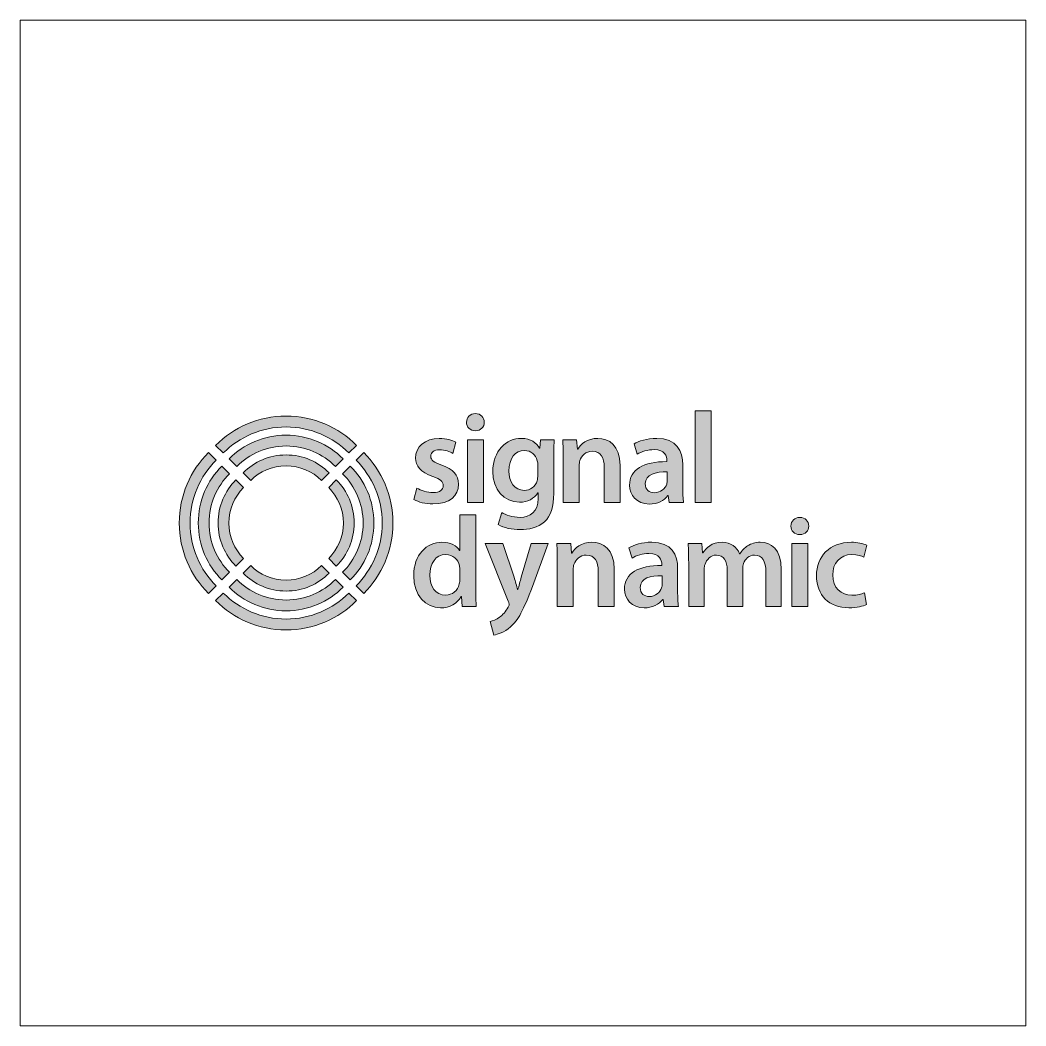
# Model space of a CAD drawing. Header units: inches. Extents: x 0 to 640, y 0 to 640.
import ezdxf

# ---------------------------------------------------------------- set-up
doc = ezdxf.new("R2010")
doc.units = ezdxf.units.IN
doc.header["$MEASUREMENT"] = 0
doc.layers.add('Layer 1', color=7, linetype='Continuous')

# ---------------------------------------------------------------- blocks, each defined once
blk = doc.blocks.new('block 2')
at = {"layer": 'Layer 1', "true_color": 0x15113f}
h = blk.add_hatch(color=188, dxfattribs=at)
h.dxf.hatch_style = 2
h.paths.add_polyline_path([(429.47, 391.27), (439.65, 391.27), (439.65, 332.96), (429.47, 332.96)])
at = {"layer": 'Layer 1', "true_color": 0xf7931d}
h = blk.add_hatch(color=30, dxfattribs=at)
h.dxf.hatch_style = 2
edge = h.paths.add_edge_path()
edge.add_spline(control_points=[(169.25, 381.13), (184.84, 381.13), (198.97, 374.79), (209.21, 364.55), (209.21, 364.55), (214.08, 369.41), (214.08, 369.41), (202.59, 380.9), (186.74, 388.01), (169.25, 388.01), (151.77, 388.01), (135.91, 380.9), (124.43, 369.41), (124.43, 369.41), (129.29, 364.55), (129.29, 364.55), (139.53, 374.79), (153.66, 381.13), (169.25, 381.13)], knot_values=[0, 0, 0, 0, 1, 1, 1, 2, 2, 2, 3, 3, 3, 4, 4, 4, 5, 5, 5, 6, 6, 6, 6], degree=3, periodic=0)
edge.add_line((169.25, 381.13), (169.25, 381.13))
at = {"layer": 'Layer 1', "true_color": 0x15113f}
h = blk.add_hatch(color=188, dxfattribs=at)
h.dxf.hatch_style = 2
h.paths.add_polyline_path([(284.62, 372.96), (294.81, 372.96), (294.81, 332.96), (284.62, 332.96)])
edge = h.paths.add_edge_path()
edge.add_spline(control_points=[(295.38, 384.12), (295.38, 381.08), (293.16, 378.7), (289.63, 378.7), (286.27, 378.7), (284.05, 381.08), (284.05, 384.12), (284.05, 387.24), (286.35, 389.62), (289.71, 389.62), (293.16, 389.62), (295.3, 387.24), (295.38, 384.12)], knot_values=[0, 0, 0, 0, 1, 1, 1, 2, 2, 2, 3, 3, 3, 4, 4, 4, 4], degree=3, periodic=0)
edge.add_line((295.38, 384.12), (295.38, 384.12))
at = {"layer": 'Layer 1', "true_color": 0xf7931d}
h = blk.add_hatch(color=30, dxfattribs=at)
h.dxf.hatch_style = 2
edge = h.paths.add_edge_path()
edge.add_spline(control_points=[(133, 360.84), (133, 360.84), (137.86, 355.98), (137.86, 355.98), (145.91, 364.02), (157.01, 369), (169.25, 369), (181.5, 369), (192.6, 364.02), (200.64, 355.98), (200.64, 355.98), (205.5, 360.84), (205.5, 360.84), (196.22, 370.13), (183.39, 375.88), (169.25, 375.88), (155.11, 375.88), (142.29, 370.13), (133, 360.84)], knot_values=[0, 0, 0, 0, 1, 1, 1, 2, 2, 2, 3, 3, 3, 4, 4, 4, 5, 5, 5, 6, 6, 6, 6], degree=3, periodic=0)
edge.add_line((133, 360.84), (133, 360.84))
at = {"layer": 'Layer 1', "true_color": 0x15113f}
h = blk.add_hatch(color=188, dxfattribs=at)
h.dxf.hatch_style = 2
edge = h.paths.add_edge_path()
edge.add_spline(control_points=[(252.54, 342.24), (254.84, 340.84), (259.19, 339.37), (262.81, 339.37), (267.24, 339.37), (269.21, 341.17), (269.21, 343.8), (269.21, 346.51), (267.57, 347.91), (262.64, 349.63), (254.84, 352.34), (251.56, 356.61), (251.64, 361.29), (251.64, 368.36), (257.47, 373.86), (266.75, 373.86), (271.18, 373.86), (275.04, 372.71), (277.34, 371.48), (277.34, 371.48), (275.37, 364.33), (275.37, 364.33), (273.65, 365.32), (270.45, 366.63), (266.91, 366.63), (263.3, 366.63), (261.33, 364.91), (261.33, 362.44), (261.33, 359.9), (263.22, 358.67), (268.31, 356.86), (275.54, 354.23), (278.9, 350.53), (278.99, 344.62), (278.99, 337.4), (273.32, 332.14), (262.73, 332.14), (257.88, 332.14), (253.53, 333.29), (250.57, 334.93), (250.57, 334.93), (252.54, 342.24), (252.54, 342.24)], knot_values=[0, 0, 0, 0, 1, 1, 1, 2, 2, 2, 3, 3, 3, 4, 4, 4, 5, 5, 5, 6, 6, 6, 7, 7, 7, 8, 8, 8, 9, 9, 9, 10, 10, 10, 11, 11, 11, 12, 12, 12, 13, 13, 13, 14, 14, 14, 14], degree=3, periodic=1)
h = blk.add_hatch(color=188, dxfattribs=at)
h.dxf.hatch_style = 2
edge = h.paths.add_edge_path()
edge.add_spline(control_points=[(339.87, 372.96), (339.7, 370.24), (339.54, 366.96), (339.54, 361.46), (339.54, 361.46), (339.54, 338.79), (339.54, 338.79), (339.54, 330.41), (337.81, 324.42), (333.62, 320.64), (329.44, 316.95), (323.69, 315.8), (318.18, 315.8), (313.09, 315.8), (307.67, 316.86), (304.22, 319), (304.22, 319), (306.44, 326.64), (306.44, 326.64), (308.99, 325.16), (313.26, 323.6), (318.1, 323.6), (324.67, 323.6), (329.6, 327.05), (329.6, 335.67), (329.6, 335.67), (329.6, 339.12), (329.6, 339.12), (329.6, 339.12), (329.44, 339.12), (329.44, 339.12), (327.14, 335.59), (323.03, 333.21), (317.77, 333.21), (307.84, 333.21), (300.78, 341.42), (300.78, 352.75), (300.78, 365.89), (309.32, 373.86), (318.92, 373.86), (325, 373.86), (328.62, 370.9), (330.5, 367.62), (330.5, 367.62), (330.67, 367.62), (330.67, 367.62), (330.67, 367.62), (331.08, 372.96), (331.08, 372.96), (331.08, 372.96), (339.87, 372.96), (339.87, 372.96)], knot_values=[0, 0, 0, 0, 1, 1, 1, 2, 2, 2, 3, 3, 3, 4, 4, 4, 5, 5, 5, 6, 6, 6, 7, 7, 7, 8, 8, 8, 9, 9, 9, 10, 10, 10, 11, 11, 11, 12, 12, 12, 13, 13, 13, 14, 14, 14, 15, 15, 15, 16, 16, 16, 17, 17, 17, 17], degree=3, periodic=1)
edge = h.paths.add_edge_path()
edge.add_spline(control_points=[(329.44, 356.94), (329.44, 357.84), (329.35, 358.83), (329.11, 359.65), (328.04, 363.35), (325.16, 366.14), (320.89, 366.14), (315.23, 366.14), (311.04, 361.21), (311.04, 353.08), (311.04, 346.26), (314.49, 340.76), (320.81, 340.76), (324.59, 340.76), (327.87, 343.23), (329.03, 346.84), (329.27, 347.91), (329.44, 349.3), (329.44, 350.45), (329.44, 350.45), (329.44, 356.94), (329.44, 356.94)], knot_values=[0, 0, 0, 0, 1, 1, 1, 2, 2, 2, 3, 3, 3, 4, 4, 4, 5, 5, 5, 6, 6, 6, 7, 7, 7, 7], degree=3, periodic=1)
h = blk.add_hatch(color=188, dxfattribs=at)
h.dxf.hatch_style = 2
edge = h.paths.add_edge_path()
edge.add_spline(control_points=[(345.59, 361.05), (345.59, 365.65), (345.51, 369.5), (345.26, 372.96), (345.26, 372.96), (354.13, 372.96), (354.13, 372.96), (354.13, 372.96), (354.62, 366.96), (354.62, 366.96), (354.62, 366.96), (354.87, 366.96), (354.87, 366.96), (356.59, 370.08), (360.94, 373.86), (367.6, 373.86), (374.58, 373.86), (381.8, 369.34), (381.8, 356.69), (381.8, 356.69), (381.8, 332.96), (381.8, 332.96), (381.8, 332.96), (371.7, 332.96), (371.7, 332.96), (371.7, 332.96), (371.7, 355.54), (371.7, 355.54), (371.7, 361.29), (369.57, 365.65), (364.07, 365.65), (360.04, 365.65), (357.25, 362.77), (356.18, 359.73), (355.85, 358.83), (355.77, 357.6), (355.77, 356.45), (355.77, 356.45), (355.77, 332.96), (355.77, 332.96), (355.77, 332.96), (345.59, 332.96), (345.59, 332.96), (345.59, 332.96), (345.59, 361.05), (345.59, 361.05)], knot_values=[0, 0, 0, 0, 1, 1, 1, 2, 2, 2, 3, 3, 3, 4, 4, 4, 5, 5, 5, 6, 6, 6, 7, 7, 7, 8, 8, 8, 9, 9, 9, 10, 10, 10, 11, 11, 11, 12, 12, 12, 13, 13, 13, 14, 14, 14, 15, 15, 15, 15], degree=3, periodic=1)
h = blk.add_hatch(color=188, dxfattribs=at)
h.dxf.hatch_style = 2
edge = h.paths.add_edge_path()
edge.add_spline(control_points=[(413.07, 332.96), (413.07, 332.96), (412.42, 337.4), (412.42, 337.4), (412.42, 337.4), (412.17, 337.4), (412.17, 337.4), (409.71, 334.28), (405.52, 332.06), (400.34, 332.06), (392.29, 332.06), (387.78, 337.89), (387.78, 343.97), (387.78, 354.07), (396.73, 359.16), (411.51, 359.07), (411.51, 359.07), (411.51, 359.73), (411.51, 359.73), (411.51, 362.36), (410.44, 366.71), (403.38, 366.71), (399.44, 366.71), (395.33, 365.48), (392.62, 363.76), (392.62, 363.76), (390.65, 370.33), (390.65, 370.33), (393.61, 372.13), (398.78, 373.86), (405.11, 373.86), (417.92, 373.86), (421.61, 365.73), (421.61, 357.02), (421.61, 357.02), (421.61, 342.57), (421.61, 342.57), (421.61, 338.96), (421.78, 335.42), (422.19, 332.96), (422.19, 332.96), (413.07, 332.96), (413.07, 332.96)], knot_values=[0, 0, 0, 0, 1, 1, 1, 2, 2, 2, 3, 3, 3, 4, 4, 4, 5, 5, 5, 6, 6, 6, 7, 7, 7, 8, 8, 8, 9, 9, 9, 10, 10, 10, 11, 11, 11, 12, 12, 12, 13, 13, 13, 14, 14, 14, 14], degree=3, periodic=1)
edge = h.paths.add_edge_path()
edge.add_spline(control_points=[(411.76, 352.5), (404.61, 352.67), (397.8, 351.11), (397.8, 345.03), (397.8, 341.09), (400.34, 339.28), (403.55, 339.28), (407.57, 339.28), (410.53, 341.91), (411.43, 344.79), (411.68, 345.53), (411.76, 346.35), (411.76, 347), (411.76, 347), (411.76, 352.5), (411.76, 352.5)], knot_values=[0, 0, 0, 0, 1, 1, 1, 2, 2, 2, 3, 3, 3, 4, 4, 4, 5, 5, 5, 5], degree=3, periodic=1)
at = {"layer": 'Layer 1', "true_color": 0x1b75bb}
h = blk.add_hatch(color=152, dxfattribs=at)
h.dxf.hatch_style = 2
edge = h.paths.add_edge_path()
edge.add_spline(control_points=[(108.12, 320), (108.12, 335.59), (114.47, 349.72), (124.7, 359.96), (124.7, 359.96), (119.84, 364.82), (119.84, 364.82), (108.35, 353.34), (101.24, 337.48), (101.24, 320), (101.24, 302.51), (108.35, 286.66), (119.84, 275.17), (119.84, 275.17), (124.7, 280.04), (124.7, 280.04), (114.47, 290.28), (108.12, 304.41), (108.12, 320)], knot_values=[0, 0, 0, 0, 1, 1, 1, 2, 2, 2, 3, 3, 3, 4, 4, 4, 5, 5, 5, 6, 6, 6, 6], degree=3, periodic=0)
edge.add_line((108.12, 320), (108.12, 320))
at = {"layer": 'Layer 1', "true_color": 0x9e1e62}
h = blk.add_hatch(color=224, dxfattribs=at)
h.dxf.hatch_style = 2
edge = h.paths.add_edge_path()
edge.add_spline(control_points=[(230.38, 320), (230.38, 304.41), (224.04, 290.28), (213.8, 280.04), (213.8, 280.04), (218.67, 275.17), (218.67, 275.17), (230.15, 286.66), (237.26, 302.51), (237.26, 320), (237.26, 337.48), (230.15, 353.34), (218.67, 364.82), (218.67, 364.82), (213.8, 359.96), (213.8, 359.96), (224.04, 349.72), (230.38, 335.59), (230.38, 320)], knot_values=[0, 0, 0, 0, 1, 1, 1, 2, 2, 2, 3, 3, 3, 4, 4, 4, 5, 5, 5, 6, 6, 6, 6], degree=3, periodic=0)
edge.add_line((230.38, 320), (230.38, 320))
at = {"layer": 'Layer 1', "true_color": 0xf7931d}
h = blk.add_hatch(color=30, dxfattribs=at)
h.dxf.hatch_style = 2
edge = h.paths.add_edge_path()
edge.add_spline(control_points=[(141.88, 351.96), (141.88, 351.96), (146.74, 347.1), (146.74, 347.1), (152.51, 352.86), (160.47, 356.43), (169.25, 356.43), (178.03, 356.43), (185.99, 352.86), (191.76, 347.1), (191.76, 347.1), (196.62, 351.96), (196.62, 351.96), (189.61, 358.97), (179.93, 363.32), (169.25, 363.32), (158.57, 363.32), (148.89, 358.97), (141.88, 351.96)], knot_values=[0, 0, 0, 0, 1, 1, 1, 2, 2, 2, 3, 3, 3, 4, 4, 4, 5, 5, 5, 6, 6, 6, 6], degree=3, periodic=0)
edge.add_line((141.88, 351.96), (141.88, 351.96))
at = {"layer": 'Layer 1', "true_color": 0x1b75bb}
h = blk.add_hatch(color=152, dxfattribs=at)
h.dxf.hatch_style = 2
edge = h.paths.add_edge_path()
edge.add_spline(control_points=[(128.41, 283.75), (128.41, 283.75), (133.28, 288.61), (133.28, 288.61), (125.23, 296.65), (120.25, 307.76), (120.25, 320), (120.25, 332.24), (125.23, 343.35), (133.28, 351.39), (133.28, 351.39), (128.41, 356.25), (128.41, 356.25), (119.12, 346.96), (113.37, 334.14), (113.37, 320), (113.37, 305.86), (119.12, 293.04), (128.41, 283.75)], knot_values=[0, 0, 0, 0, 1, 1, 1, 2, 2, 2, 3, 3, 3, 4, 4, 4, 5, 5, 5, 6, 6, 6, 6], degree=3, periodic=0)
edge.add_line((128.41, 283.75), (128.41, 283.75))
at = {"layer": 'Layer 1', "true_color": 0x9e1e62}
h = blk.add_hatch(color=224, dxfattribs=at)
h.dxf.hatch_style = 2
edge = h.paths.add_edge_path()
edge.add_spline(control_points=[(210.09, 356.25), (210.09, 356.25), (205.23, 351.39), (205.23, 351.39), (213.27, 343.35), (218.25, 332.24), (218.25, 320), (218.25, 307.76), (213.27, 296.65), (205.23, 288.61), (205.23, 288.61), (210.09, 283.75), (210.09, 283.75), (219.38, 293.03), (225.13, 305.86), (225.13, 320), (225.13, 334.14), (219.38, 346.96), (210.09, 356.25)], knot_values=[0, 0, 0, 0, 1, 1, 1, 2, 2, 2, 3, 3, 3, 4, 4, 4, 5, 5, 5, 6, 6, 6, 6], degree=3, periodic=0)
edge.add_line((210.09, 356.25), (210.09, 356.25))
at = {"layer": 'Layer 1', "true_color": 0x1b75bb}
h = blk.add_hatch(color=152, dxfattribs=at)
h.dxf.hatch_style = 2
edge = h.paths.add_edge_path()
edge.add_spline(control_points=[(137.29, 292.63), (137.29, 292.63), (142.16, 297.49), (142.16, 297.49), (136.39, 303.26), (132.82, 311.22), (132.82, 320), (132.82, 328.78), (136.39, 336.74), (142.16, 342.51), (142.16, 342.51), (137.29, 347.37), (137.29, 347.37), (130.28, 340.36), (125.94, 330.68), (125.94, 320), (125.94, 309.32), (130.28, 299.64), (137.29, 292.63)], knot_values=[0, 0, 0, 0, 1, 1, 1, 2, 2, 2, 3, 3, 3, 4, 4, 4, 5, 5, 5, 6, 6, 6, 6], degree=3, periodic=0)
edge.add_line((137.29, 292.63), (137.29, 292.63))
at = {"layer": 'Layer 1', "true_color": 0x9e1e62}
h = blk.add_hatch(color=224, dxfattribs=at)
h.dxf.hatch_style = 2
edge = h.paths.add_edge_path()
edge.add_spline(control_points=[(201.21, 347.37), (201.21, 347.37), (196.35, 342.51), (196.35, 342.51), (202.11, 336.74), (205.69, 328.78), (205.69, 320), (205.69, 311.22), (202.11, 303.26), (196.35, 297.49), (196.35, 297.49), (201.21, 292.63), (201.21, 292.63), (208.23, 299.64), (212.57, 309.32), (212.57, 320), (212.57, 330.68), (208.23, 340.36), (201.21, 347.37)], knot_values=[0, 0, 0, 0, 1, 1, 1, 2, 2, 2, 3, 3, 3, 4, 4, 4, 5, 5, 5, 6, 6, 6, 6], degree=3, periodic=0)
edge.add_line((201.21, 347.37), (201.21, 347.37))
at = {"layer": 'Layer 1', "true_color": 0x15113f}
h = blk.add_hatch(color=188, dxfattribs=at)
h.dxf.hatch_style = 2
edge = h.paths.add_edge_path()
edge.add_spline(control_points=[(289.91, 325.19), (289.91, 325.19), (289.91, 278.13), (289.91, 278.13), (289.91, 274.03), (290.07, 269.59), (290.24, 266.88), (290.24, 266.88), (281.2, 266.88), (281.2, 266.88), (281.2, 266.88), (280.79, 273.21), (280.79, 273.21), (280.79, 273.21), (280.63, 273.21), (280.63, 273.21), (278.25, 268.77), (273.4, 265.98), (267.57, 265.98), (258.04, 265.98), (250.49, 274.11), (250.49, 286.43), (250.41, 299.81), (258.78, 307.78), (268.39, 307.78), (273.89, 307.78), (277.84, 305.48), (279.64, 302.52), (279.64, 302.52), (279.81, 302.52), (279.81, 302.52), (279.81, 302.52), (279.81, 325.19), (279.81, 325.19), (279.81, 325.19), (289.91, 325.19), (289.91, 325.19)], knot_values=[0, 0, 0, 0, 1, 1, 1, 2, 2, 2, 3, 3, 3, 4, 4, 4, 5, 5, 5, 6, 6, 6, 7, 7, 7, 8, 8, 8, 9, 9, 9, 10, 10, 10, 11, 11, 11, 12, 12, 12, 12], degree=3, periodic=1)
edge = h.paths.add_edge_path()
edge.add_spline(control_points=[(279.81, 290.21), (279.81, 291.03), (279.72, 292.01), (279.56, 292.83), (278.66, 296.78), (275.45, 299.98), (270.86, 299.98), (264.37, 299.98), (260.75, 294.23), (260.75, 286.76), (260.75, 279.45), (264.37, 274.11), (270.77, 274.11), (274.88, 274.11), (278.49, 276.9), (279.48, 281.25), (279.72, 282.16), (279.81, 283.14), (279.81, 284.21), (279.81, 284.21), (279.81, 290.21), (279.81, 290.21)], knot_values=[0, 0, 0, 0, 1, 1, 1, 2, 2, 2, 3, 3, 3, 4, 4, 4, 5, 5, 5, 6, 6, 6, 7, 7, 7, 7], degree=3, periodic=1)
h = blk.add_hatch(color=188, dxfattribs=at)
h.dxf.hatch_style = 2
h.paths.add_polyline_path([(491.08, 306.88), (501.26, 306.88), (501.26, 266.88), (491.08, 266.88)])
edge = h.paths.add_edge_path()
edge.add_spline(control_points=[(501.83, 318.04), (501.83, 315), (499.62, 312.62), (496.09, 312.62), (492.72, 312.62), (490.5, 315), (490.5, 318.04), (490.5, 321.16), (492.8, 323.55), (496.17, 323.55), (499.62, 323.55), (501.75, 321.16), (501.83, 318.04)], knot_values=[0, 0, 0, 0, 1, 1, 1, 2, 2, 2, 3, 3, 3, 4, 4, 4, 4], degree=3, periodic=0)
edge.add_line((501.83, 318.04), (501.83, 318.04))
h = blk.add_hatch(color=188, dxfattribs=at)
h.dxf.hatch_style = 2
edge = h.paths.add_edge_path()
edge.add_spline(control_points=[(341.82, 294.97), (341.82, 299.57), (341.74, 303.43), (341.49, 306.88), (341.49, 306.88), (350.36, 306.88), (350.36, 306.88), (350.36, 306.88), (350.85, 300.88), (350.85, 300.88), (350.85, 300.88), (351.1, 300.88), (351.1, 300.88), (352.82, 304), (357.17, 307.78), (363.83, 307.78), (370.81, 307.78), (378.03, 303.26), (378.03, 290.61), (378.03, 290.61), (378.03, 266.88), (378.03, 266.88), (378.03, 266.88), (367.93, 266.88), (367.93, 266.88), (367.93, 266.88), (367.93, 289.47), (367.93, 289.47), (367.93, 295.21), (365.8, 299.57), (360.3, 299.57), (356.27, 299.57), (353.48, 296.69), (352.41, 293.65), (352.08, 292.75), (352, 291.52), (352, 290.37), (352, 290.37), (352, 266.88), (352, 266.88), (352, 266.88), (341.82, 266.88), (341.82, 266.88), (341.82, 266.88), (341.82, 294.97), (341.82, 294.97)], knot_values=[0, 0, 0, 0, 1, 1, 1, 2, 2, 2, 3, 3, 3, 4, 4, 4, 5, 5, 5, 6, 6, 6, 7, 7, 7, 8, 8, 8, 9, 9, 9, 10, 10, 10, 11, 11, 11, 12, 12, 12, 13, 13, 13, 14, 14, 14, 15, 15, 15, 15], degree=3, periodic=1)
h = blk.add_hatch(color=188, dxfattribs=at)
h.dxf.hatch_style = 2
edge = h.paths.add_edge_path()
edge.add_spline(control_points=[(409.86, 266.88), (409.86, 266.88), (409.2, 271.32), (409.2, 271.32), (409.2, 271.32), (408.95, 271.32), (408.95, 271.32), (406.49, 268.2), (402.3, 265.98), (397.13, 265.98), (389.08, 265.98), (384.56, 271.81), (384.56, 277.89), (384.56, 287.99), (393.51, 293.08), (408.3, 293), (408.3, 293), (408.3, 293.65), (408.3, 293.65), (408.3, 296.28), (407.23, 300.63), (400.17, 300.63), (396.22, 300.63), (392.12, 299.4), (389.41, 297.68), (389.41, 297.68), (387.44, 304.25), (387.44, 304.25), (390.39, 306.05), (395.57, 307.78), (401.89, 307.78), (414.7, 307.78), (418.4, 299.65), (418.4, 290.94), (418.4, 290.94), (418.4, 276.49), (418.4, 276.49), (418.4, 272.88), (418.56, 269.35), (418.97, 266.88), (418.97, 266.88), (409.86, 266.88), (409.86, 266.88)], knot_values=[0, 0, 0, 0, 1, 1, 1, 2, 2, 2, 3, 3, 3, 4, 4, 4, 5, 5, 5, 6, 6, 6, 7, 7, 7, 8, 8, 8, 9, 9, 9, 10, 10, 10, 11, 11, 11, 12, 12, 12, 13, 13, 13, 14, 14, 14, 14], degree=3, periodic=1)
edge = h.paths.add_edge_path()
edge.add_spline(control_points=[(408.54, 286.43), (401.4, 286.59), (394.58, 285.03), (394.58, 278.96), (394.58, 275.01), (397.13, 273.21), (400.33, 273.21), (404.36, 273.21), (407.31, 275.83), (408.21, 278.71), (408.46, 279.45), (408.54, 280.27), (408.54, 280.93), (408.54, 280.93), (408.54, 286.43), (408.54, 286.43)], knot_values=[0, 0, 0, 0, 1, 1, 1, 2, 2, 2, 3, 3, 3, 4, 4, 4, 5, 5, 5, 5], degree=3, periodic=1)
h = blk.add_hatch(color=188, dxfattribs=at)
h.dxf.hatch_style = 2
edge = h.paths.add_edge_path()
edge.add_spline(control_points=[(425.42, 294.97), (425.42, 299.57), (425.34, 303.43), (425.09, 306.88), (425.09, 306.88), (433.8, 306.88), (433.8, 306.88), (433.8, 306.88), (434.21, 300.96), (434.21, 300.96), (434.21, 300.96), (434.45, 300.96), (434.45, 300.96), (436.42, 304.08), (440.04, 307.78), (446.77, 307.78), (452.03, 307.78), (456.13, 304.82), (457.86, 300.39), (457.86, 300.39), (458.02, 300.39), (458.02, 300.39), (459.42, 302.61), (461.06, 304.25), (462.95, 305.4), (465.17, 306.96), (467.71, 307.78), (471, 307.78), (477.65, 307.78), (484.38, 303.26), (484.38, 290.45), (484.38, 290.45), (484.38, 266.88), (484.38, 266.88), (484.38, 266.88), (474.53, 266.88), (474.53, 266.88), (474.53, 266.88), (474.53, 288.97), (474.53, 288.97), (474.53, 295.62), (472.23, 299.57), (467.38, 299.57), (463.93, 299.57), (461.39, 297.1), (460.32, 294.23), (460.08, 293.24), (459.83, 292.01), (459.83, 290.86), (459.83, 290.86), (459.83, 266.88), (459.83, 266.88), (459.83, 266.88), (449.97, 266.88), (449.97, 266.88), (449.97, 266.88), (449.97, 290.04), (449.97, 290.04), (449.97, 295.62), (447.76, 299.57), (443.08, 299.57), (439.3, 299.57), (436.75, 296.61), (435.85, 293.82), (435.44, 292.83), (435.27, 291.68), (435.27, 290.53), (435.27, 290.53), (435.27, 266.88), (435.27, 266.88), (435.27, 266.88), (425.42, 266.88), (425.42, 266.88), (425.42, 266.88), (425.42, 294.97), (425.42, 294.97)], knot_values=[0, 0, 0, 0, 1, 1, 1, 2, 2, 2, 3, 3, 3, 4, 4, 4, 5, 5, 5, 6, 6, 6, 7, 7, 7, 8, 8, 8, 9, 9, 9, 10, 10, 10, 11, 11, 11, 12, 12, 12, 13, 13, 13, 14, 14, 14, 15, 15, 15, 16, 16, 16, 17, 17, 17, 18, 18, 18, 19, 19, 19, 20, 20, 20, 21, 21, 21, 22, 22, 22, 23, 23, 23, 24, 24, 24, 25, 25, 25, 25], degree=3, periodic=1)
h = blk.add_hatch(color=188, dxfattribs=at)
h.dxf.hatch_style = 2
edge = h.paths.add_edge_path()
edge.add_spline(control_points=[(538.68, 268.11), (536.54, 267.13), (532.35, 266.06), (527.34, 266.06), (514.86, 266.06), (506.73, 274.03), (506.73, 286.43), (506.73, 298.42), (514.94, 307.78), (528.99, 307.78), (532.68, 307.78), (536.46, 306.96), (538.76, 305.89), (538.76, 305.89), (536.95, 298.33), (536.95, 298.33), (535.31, 299.07), (532.93, 299.9), (529.31, 299.9), (521.59, 299.9), (517, 294.23), (517.08, 286.92), (517.08, 278.71), (522.42, 274.03), (529.31, 274.03), (532.84, 274.03), (535.31, 274.76), (537.28, 275.59), (537.28, 275.59), (538.68, 268.11), (538.68, 268.11)], knot_values=[0, 0, 0, 0, 1, 1, 1, 2, 2, 2, 3, 3, 3, 4, 4, 4, 5, 5, 5, 6, 6, 6, 7, 7, 7, 8, 8, 8, 9, 9, 9, 10, 10, 10, 10], degree=3, periodic=1)
h = blk.add_hatch(color=188, dxfattribs=at)
h.dxf.hatch_style = 2
edge = h.paths.add_edge_path()
edge.add_spline(control_points=[(307.08, 306.88), (307.08, 306.88), (314.3, 285.44), (314.3, 285.44), (315.12, 282.98), (315.95, 279.94), (316.52, 277.64), (316.52, 277.64), (316.77, 277.64), (316.77, 277.64), (317.42, 279.94), (318.16, 282.9), (318.9, 285.52), (318.9, 285.52), (325.14, 306.88), (325.14, 306.88), (325.14, 306.88), (335.98, 306.88), (335.98, 306.88), (335.98, 306.88), (325.96, 279.61), (325.96, 279.61), (320.46, 264.66), (316.77, 258.01), (312, 253.91), (308.06, 250.38), (303.96, 249.06), (301.41, 248.73), (301.41, 248.73), (299.11, 257.27), (299.11, 257.27), (300.83, 257.68), (302.97, 258.59), (305.02, 260.07), (306.91, 261.3), (309.13, 263.68), (310.53, 266.39), (310.94, 267.13), (311.18, 267.7), (311.18, 268.2), (311.18, 268.61), (311.1, 269.18), (310.61, 270.17), (310.61, 270.17), (295.99, 306.88), (295.99, 306.88), (295.99, 306.88), (307.08, 306.88), (307.08, 306.88)], knot_values=[0, 0, 0, 0, 1, 1, 1, 2, 2, 2, 3, 3, 3, 4, 4, 4, 5, 5, 5, 6, 6, 6, 7, 7, 7, 8, 8, 8, 9, 9, 9, 10, 10, 10, 11, 11, 11, 12, 12, 12, 13, 13, 13, 14, 14, 14, 15, 15, 15, 16, 16, 16, 16], degree=3, periodic=1)
at = {"layer": 'Layer 1', "true_color": 0x38b449}
h = blk.add_hatch(color=95, dxfattribs=at)
h.dxf.hatch_style = 2
edge = h.paths.add_edge_path()
edge.add_spline(control_points=[(196.62, 288.04), (196.62, 288.04), (191.76, 292.9), (191.76, 292.9), (185.99, 287.14), (178.03, 283.57), (169.25, 283.57), (160.47, 283.57), (152.51, 287.14), (146.74, 292.9), (146.74, 292.9), (141.88, 288.04), (141.88, 288.04), (148.89, 281.03), (158.57, 276.68), (169.25, 276.68), (179.93, 276.68), (189.61, 281.03), (196.62, 288.04)], knot_values=[0, 0, 0, 0, 1, 1, 1, 2, 2, 2, 3, 3, 3, 4, 4, 4, 5, 5, 5, 6, 6, 6, 6], degree=3, periodic=0)
edge.add_line((196.62, 288.04), (196.62, 288.04))
h = blk.add_hatch(color=95, dxfattribs=at)
h.dxf.hatch_style = 2
edge = h.paths.add_edge_path()
edge.add_spline(control_points=[(205.5, 279.16), (205.5, 279.16), (200.64, 284.02), (200.64, 284.02), (192.6, 275.98), (181.5, 271), (169.25, 271), (157.01, 271), (145.9, 275.98), (137.86, 284.02), (137.86, 284.02), (133, 279.16), (133, 279.16), (142.29, 269.87), (155.11, 264.12), (169.25, 264.12), (183.39, 264.12), (196.22, 269.87), (205.5, 279.16)], knot_values=[0, 0, 0, 0, 1, 1, 1, 2, 2, 2, 3, 3, 3, 4, 4, 4, 5, 5, 5, 6, 6, 6, 6], degree=3, periodic=0)
edge.add_line((205.5, 279.16), (205.5, 279.16))
h = blk.add_hatch(color=95, dxfattribs=at)
h.dxf.hatch_style = 2
edge = h.paths.add_edge_path()
edge.add_spline(control_points=[(169.25, 258.87), (153.66, 258.87), (139.53, 265.21), (129.29, 275.45), (129.29, 275.45), (124.43, 270.59), (124.43, 270.59), (135.91, 259.1), (151.77, 251.99), (169.25, 251.99), (186.74, 251.99), (202.59, 259.1), (214.08, 270.59), (214.08, 270.59), (209.21, 275.45), (209.21, 275.45), (198.97, 265.21), (184.84, 258.87), (169.25, 258.87)], knot_values=[0, 0, 0, 0, 1, 1, 1, 2, 2, 2, 3, 3, 3, 4, 4, 4, 5, 5, 5, 6, 6, 6, 6], degree=3, periodic=0)
edge.add_line((169.25, 258.87), (169.25, 258.87))
at = {"layer": 'Layer 1', "lineweight": 0}
for points in [[(0, 640), (640, 640), (640, 0), (0, 0), (0, 640)], [(429.47, 391.27), (439.65, 391.27), (439.65, 332.96), (429.47, 332.96), (429.47, 391.27)], [(284.62, 372.96), (294.81, 372.96), (294.81, 332.96), (284.62, 332.96), (284.62, 372.96)], [(491.08, 306.88), (501.26, 306.88), (501.26, 266.88), (491.08, 266.88), (491.08, 306.88)]]:
    blk.add_lwpolyline(points, dxfattribs=at)
for points, knots in [([(169.25, 381.13), (184.84, 381.13), (198.97, 374.79), (209.21, 364.55), (209.21, 364.55), (214.08, 369.41), (214.08, 369.41), (202.59, 380.9), (186.74, 388.01), (169.25, 388.01), (151.77, 388.01), (135.91, 380.9), (124.43, 369.41), (124.43, 369.41), (129.29, 364.55), (129.29, 364.55), (139.53, 374.79), (153.66, 381.13), (169.25, 381.13)], [0, 0, 0, 0, 1, 1, 1, 2, 2, 2, 3, 3, 3, 4, 4, 4, 5, 5, 5, 6, 6, 6, 6]), ([(295.38, 384.12), (295.38, 381.08), (293.16, 378.7), (289.63, 378.7), (286.27, 378.7), (284.05, 381.08), (284.05, 384.12), (284.05, 387.24), (286.35, 389.62), (289.71, 389.62), (293.16, 389.62), (295.3, 387.24), (295.38, 384.12)], [0, 0, 0, 0, 1, 1, 1, 2, 2, 2, 3, 3, 3, 4, 4, 4, 4]), ([(133, 360.84), (133, 360.84), (137.86, 355.98), (137.86, 355.98), (145.91, 364.02), (157.01, 369), (169.25, 369), (181.5, 369), (192.6, 364.02), (200.64, 355.98), (200.64, 355.98), (205.5, 360.84), (205.5, 360.84), (196.22, 370.13), (183.39, 375.88), (169.25, 375.88), (155.11, 375.88), (142.29, 370.13), (133, 360.84)], [0, 0, 0, 0, 1, 1, 1, 2, 2, 2, 3, 3, 3, 4, 4, 4, 5, 5, 5, 6, 6, 6, 6]), ([(252.54, 342.24), (254.84, 340.84), (259.19, 339.37), (262.81, 339.37), (267.24, 339.37), (269.21, 341.17), (269.21, 343.8), (269.21, 346.51), (267.57, 347.91), (262.64, 349.63), (254.84, 352.34), (251.56, 356.61), (251.64, 361.29), (251.64, 368.36), (257.47, 373.86), (266.75, 373.86), (271.18, 373.86), (275.04, 372.71), (277.34, 371.48), (277.34, 371.48), (275.37, 364.33), (275.37, 364.33), (273.65, 365.32), (270.45, 366.63), (266.91, 366.63), (263.3, 366.63), (261.33, 364.91), (261.33, 362.44), (261.33, 359.9), (263.22, 358.67), (268.31, 356.86), (275.54, 354.23), (278.9, 350.53), (278.99, 344.62), (278.99, 337.4), (273.32, 332.14), (262.73, 332.14), (257.88, 332.14), (253.53, 333.29), (250.57, 334.93), (250.57, 334.93), (252.54, 342.24), (252.54, 342.24)], [0, 0, 0, 0, 1, 1, 1, 2, 2, 2, 3, 3, 3, 4, 4, 4, 5, 5, 5, 6, 6, 6, 7, 7, 7, 8, 8, 8, 9, 9, 9, 10, 10, 10, 11, 11, 11, 12, 12, 12, 13, 13, 13, 14, 14, 14, 14]), ([(339.87, 372.96), (339.7, 370.24), (339.54, 366.96), (339.54, 361.46), (339.54, 361.46), (339.54, 338.79), (339.54, 338.79), (339.54, 330.41), (337.81, 324.42), (333.62, 320.64), (329.44, 316.95), (323.69, 315.8), (318.18, 315.8), (313.09, 315.8), (307.67, 316.86), (304.22, 319), (304.22, 319), (306.44, 326.64), (306.44, 326.64), (308.99, 325.16), (313.26, 323.6), (318.1, 323.6), (324.67, 323.6), (329.6, 327.05), (329.6, 335.67), (329.6, 335.67), (329.6, 339.12), (329.6, 339.12), (329.6, 339.12), (329.44, 339.12), (329.44, 339.12), (327.14, 335.59), (323.03, 333.21), (317.77, 333.21), (307.84, 333.21), (300.78, 341.42), (300.78, 352.75), (300.78, 365.89), (309.32, 373.86), (318.92, 373.86), (325, 373.86), (328.62, 370.9), (330.5, 367.62), (330.5, 367.62), (330.67, 367.62), (330.67, 367.62), (330.67, 367.62), (331.08, 372.96), (331.08, 372.96), (331.08, 372.96), (339.87, 372.96), (339.87, 372.96)], [0, 0, 0, 0, 1, 1, 1, 2, 2, 2, 3, 3, 3, 4, 4, 4, 5, 5, 5, 6, 6, 6, 7, 7, 7, 8, 8, 8, 9, 9, 9, 10, 10, 10, 11, 11, 11, 12, 12, 12, 13, 13, 13, 14, 14, 14, 15, 15, 15, 16, 16, 16, 17, 17, 17, 17]), ([(345.59, 361.05), (345.59, 365.65), (345.51, 369.5), (345.26, 372.96), (345.26, 372.96), (354.13, 372.96), (354.13, 372.96), (354.13, 372.96), (354.62, 366.96), (354.62, 366.96), (354.62, 366.96), (354.87, 366.96), (354.87, 366.96), (356.59, 370.08), (360.94, 373.86), (367.6, 373.86), (374.58, 373.86), (381.8, 369.34), (381.8, 356.69), (381.8, 356.69), (381.8, 332.96), (381.8, 332.96), (381.8, 332.96), (371.7, 332.96), (371.7, 332.96), (371.7, 332.96), (371.7, 355.54), (371.7, 355.54), (371.7, 361.29), (369.57, 365.65), (364.07, 365.65), (360.04, 365.65), (357.25, 362.77), (356.18, 359.73), (355.85, 358.83), (355.77, 357.6), (355.77, 356.45), (355.77, 356.45), (355.77, 332.96), (355.77, 332.96), (355.77, 332.96), (345.59, 332.96), (345.59, 332.96), (345.59, 332.96), (345.59, 361.05), (345.59, 361.05)], [0, 0, 0, 0, 1, 1, 1, 2, 2, 2, 3, 3, 3, 4, 4, 4, 5, 5, 5, 6, 6, 6, 7, 7, 7, 8, 8, 8, 9, 9, 9, 10, 10, 10, 11, 11, 11, 12, 12, 12, 13, 13, 13, 14, 14, 14, 15, 15, 15, 15]), ([(413.07, 332.96), (413.07, 332.96), (412.42, 337.4), (412.42, 337.4), (412.42, 337.4), (412.17, 337.4), (412.17, 337.4), (409.71, 334.28), (405.52, 332.06), (400.34, 332.06), (392.29, 332.06), (387.78, 337.89), (387.78, 343.97), (387.78, 354.07), (396.73, 359.16), (411.51, 359.07), (411.51, 359.07), (411.51, 359.73), (411.51, 359.73), (411.51, 362.36), (410.44, 366.71), (403.38, 366.71), (399.44, 366.71), (395.33, 365.48), (392.62, 363.76), (392.62, 363.76), (390.65, 370.33), (390.65, 370.33), (393.61, 372.13), (398.78, 373.86), (405.11, 373.86), (417.92, 373.86), (421.61, 365.73), (421.61, 357.02), (421.61, 357.02), (421.61, 342.57), (421.61, 342.57), (421.61, 338.96), (421.78, 335.42), (422.19, 332.96), (422.19, 332.96), (413.07, 332.96), (413.07, 332.96)], [0, 0, 0, 0, 1, 1, 1, 2, 2, 2, 3, 3, 3, 4, 4, 4, 5, 5, 5, 6, 6, 6, 7, 7, 7, 8, 8, 8, 9, 9, 9, 10, 10, 10, 11, 11, 11, 12, 12, 12, 13, 13, 13, 14, 14, 14, 14]), ([(108.12, 320), (108.12, 335.59), (114.47, 349.72), (124.7, 359.96), (124.7, 359.96), (119.84, 364.82), (119.84, 364.82), (108.35, 353.34), (101.24, 337.48), (101.24, 320), (101.24, 302.51), (108.35, 286.66), (119.84, 275.17), (119.84, 275.17), (124.7, 280.04), (124.7, 280.04), (114.47, 290.28), (108.12, 304.41), (108.12, 320)], [0, 0, 0, 0, 1, 1, 1, 2, 2, 2, 3, 3, 3, 4, 4, 4, 5, 5, 5, 6, 6, 6, 6]), ([(230.38, 320), (230.38, 304.41), (224.04, 290.28), (213.8, 280.04), (213.8, 280.04), (218.67, 275.17), (218.67, 275.17), (230.15, 286.66), (237.26, 302.51), (237.26, 320), (237.26, 337.48), (230.15, 353.34), (218.67, 364.82), (218.67, 364.82), (213.8, 359.96), (213.8, 359.96), (224.04, 349.72), (230.38, 335.59), (230.38, 320)], [0, 0, 0, 0, 1, 1, 1, 2, 2, 2, 3, 3, 3, 4, 4, 4, 5, 5, 5, 6, 6, 6, 6]), ([(329.44, 356.94), (329.44, 357.84), (329.35, 358.83), (329.11, 359.65), (328.04, 363.35), (325.16, 366.14), (320.89, 366.14), (315.23, 366.14), (311.04, 361.21), (311.04, 353.08), (311.04, 346.26), (314.49, 340.76), (320.81, 340.76), (324.59, 340.76), (327.87, 343.23), (329.03, 346.84), (329.27, 347.91), (329.44, 349.3), (329.44, 350.45), (329.44, 350.45), (329.44, 356.94), (329.44, 356.94)], [0, 0, 0, 0, 1, 1, 1, 2, 2, 2, 3, 3, 3, 4, 4, 4, 5, 5, 5, 6, 6, 6, 7, 7, 7, 7]), ([(141.88, 351.96), (141.88, 351.96), (146.74, 347.1), (146.74, 347.1), (152.51, 352.86), (160.47, 356.43), (169.25, 356.43), (178.03, 356.43), (185.99, 352.86), (191.76, 347.1), (191.76, 347.1), (196.62, 351.96), (196.62, 351.96), (189.61, 358.97), (179.93, 363.32), (169.25, 363.32), (158.57, 363.32), (148.89, 358.97), (141.88, 351.96)], [0, 0, 0, 0, 1, 1, 1, 2, 2, 2, 3, 3, 3, 4, 4, 4, 5, 5, 5, 6, 6, 6, 6]), ([(128.41, 283.75), (128.41, 283.75), (133.28, 288.61), (133.28, 288.61), (125.23, 296.65), (120.25, 307.76), (120.25, 320), (120.25, 332.24), (125.23, 343.35), (133.28, 351.39), (133.28, 351.39), (128.41, 356.25), (128.41, 356.25), (119.12, 346.96), (113.37, 334.14), (113.37, 320), (113.37, 305.86), (119.12, 293.04), (128.41, 283.75)], [0, 0, 0, 0, 1, 1, 1, 2, 2, 2, 3, 3, 3, 4, 4, 4, 5, 5, 5, 6, 6, 6, 6]), ([(210.09, 356.25), (210.09, 356.25), (205.23, 351.39), (205.23, 351.39), (213.27, 343.35), (218.25, 332.24), (218.25, 320), (218.25, 307.76), (213.27, 296.65), (205.23, 288.61), (205.23, 288.61), (210.09, 283.75), (210.09, 283.75), (219.38, 293.03), (225.13, 305.86), (225.13, 320), (225.13, 334.14), (219.38, 346.96), (210.09, 356.25)], [0, 0, 0, 0, 1, 1, 1, 2, 2, 2, 3, 3, 3, 4, 4, 4, 5, 5, 5, 6, 6, 6, 6]), ([(411.76, 352.5), (404.61, 352.67), (397.8, 351.11), (397.8, 345.03), (397.8, 341.09), (400.34, 339.28), (403.55, 339.28), (407.57, 339.28), (410.53, 341.91), (411.43, 344.79), (411.68, 345.53), (411.76, 346.35), (411.76, 347), (411.76, 347), (411.76, 352.5), (411.76, 352.5)], [0, 0, 0, 0, 1, 1, 1, 2, 2, 2, 3, 3, 3, 4, 4, 4, 5, 5, 5, 5]), ([(137.29, 292.63), (137.29, 292.63), (142.16, 297.49), (142.16, 297.49), (136.39, 303.26), (132.82, 311.22), (132.82, 320), (132.82, 328.78), (136.39, 336.74), (142.16, 342.51), (142.16, 342.51), (137.29, 347.37), (137.29, 347.37), (130.28, 340.36), (125.94, 330.68), (125.94, 320), (125.94, 309.32), (130.28, 299.64), (137.29, 292.63)], [0, 0, 0, 0, 1, 1, 1, 2, 2, 2, 3, 3, 3, 4, 4, 4, 5, 5, 5, 6, 6, 6, 6]), ([(201.21, 347.37), (201.21, 347.37), (196.35, 342.51), (196.35, 342.51), (202.11, 336.74), (205.69, 328.78), (205.69, 320), (205.69, 311.22), (202.11, 303.26), (196.35, 297.49), (196.35, 297.49), (201.21, 292.63), (201.21, 292.63), (208.23, 299.64), (212.57, 309.32), (212.57, 320), (212.57, 330.68), (208.23, 340.36), (201.21, 347.37)], [0, 0, 0, 0, 1, 1, 1, 2, 2, 2, 3, 3, 3, 4, 4, 4, 5, 5, 5, 6, 6, 6, 6]), ([(289.91, 325.19), (289.91, 325.19), (289.91, 278.13), (289.91, 278.13), (289.91, 274.03), (290.07, 269.59), (290.24, 266.88), (290.24, 266.88), (281.2, 266.88), (281.2, 266.88), (281.2, 266.88), (280.79, 273.21), (280.79, 273.21), (280.79, 273.21), (280.63, 273.21), (280.63, 273.21), (278.25, 268.77), (273.4, 265.98), (267.57, 265.98), (258.04, 265.98), (250.49, 274.11), (250.49, 286.43), (250.41, 299.81), (258.78, 307.78), (268.39, 307.78), (273.89, 307.78), (277.84, 305.48), (279.64, 302.52), (279.64, 302.52), (279.81, 302.52), (279.81, 302.52), (279.81, 302.52), (279.81, 325.19), (279.81, 325.19), (279.81, 325.19), (289.91, 325.19), (289.91, 325.19)], [0, 0, 0, 0, 1, 1, 1, 2, 2, 2, 3, 3, 3, 4, 4, 4, 5, 5, 5, 6, 6, 6, 7, 7, 7, 8, 8, 8, 9, 9, 9, 10, 10, 10, 11, 11, 11, 12, 12, 12, 12]), ([(501.83, 318.04), (501.83, 315), (499.62, 312.62), (496.09, 312.62), (492.72, 312.62), (490.5, 315), (490.5, 318.04), (490.5, 321.16), (492.8, 323.55), (496.17, 323.55), (499.62, 323.55), (501.75, 321.16), (501.83, 318.04)], [0, 0, 0, 0, 1, 1, 1, 2, 2, 2, 3, 3, 3, 4, 4, 4, 4]), ([(341.82, 294.97), (341.82, 299.57), (341.74, 303.43), (341.49, 306.88), (341.49, 306.88), (350.36, 306.88), (350.36, 306.88), (350.36, 306.88), (350.85, 300.88), (350.85, 300.88), (350.85, 300.88), (351.1, 300.88), (351.1, 300.88), (352.82, 304), (357.17, 307.78), (363.83, 307.78), (370.81, 307.78), (378.03, 303.26), (378.03, 290.61), (378.03, 290.61), (378.03, 266.88), (378.03, 266.88), (378.03, 266.88), (367.93, 266.88), (367.93, 266.88), (367.93, 266.88), (367.93, 289.47), (367.93, 289.47), (367.93, 295.21), (365.8, 299.57), (360.3, 299.57), (356.27, 299.57), (353.48, 296.69), (352.41, 293.65), (352.08, 292.75), (352, 291.52), (352, 290.37), (352, 290.37), (352, 266.88), (352, 266.88), (352, 266.88), (341.82, 266.88), (341.82, 266.88), (341.82, 266.88), (341.82, 294.97), (341.82, 294.97)], [0, 0, 0, 0, 1, 1, 1, 2, 2, 2, 3, 3, 3, 4, 4, 4, 5, 5, 5, 6, 6, 6, 7, 7, 7, 8, 8, 8, 9, 9, 9, 10, 10, 10, 11, 11, 11, 12, 12, 12, 13, 13, 13, 14, 14, 14, 15, 15, 15, 15]), ([(409.86, 266.88), (409.86, 266.88), (409.2, 271.32), (409.2, 271.32), (409.2, 271.32), (408.95, 271.32), (408.95, 271.32), (406.49, 268.2), (402.3, 265.98), (397.13, 265.98), (389.08, 265.98), (384.56, 271.81), (384.56, 277.89), (384.56, 287.99), (393.51, 293.08), (408.3, 293), (408.3, 293), (408.3, 293.65), (408.3, 293.65), (408.3, 296.28), (407.23, 300.63), (400.17, 300.63), (396.22, 300.63), (392.12, 299.4), (389.41, 297.68), (389.41, 297.68), (387.44, 304.25), (387.44, 304.25), (390.39, 306.05), (395.57, 307.78), (401.89, 307.78), (414.7, 307.78), (418.4, 299.65), (418.4, 290.94), (418.4, 290.94), (418.4, 276.49), (418.4, 276.49), (418.4, 272.88), (418.56, 269.35), (418.97, 266.88), (418.97, 266.88), (409.86, 266.88), (409.86, 266.88)], [0, 0, 0, 0, 1, 1, 1, 2, 2, 2, 3, 3, 3, 4, 4, 4, 5, 5, 5, 6, 6, 6, 7, 7, 7, 8, 8, 8, 9, 9, 9, 10, 10, 10, 11, 11, 11, 12, 12, 12, 13, 13, 13, 14, 14, 14, 14]), ([(425.42, 294.97), (425.42, 299.57), (425.34, 303.43), (425.09, 306.88), (425.09, 306.88), (433.8, 306.88), (433.8, 306.88), (433.8, 306.88), (434.21, 300.96), (434.21, 300.96), (434.21, 300.96), (434.45, 300.96), (434.45, 300.96), (436.42, 304.08), (440.04, 307.78), (446.77, 307.78), (452.03, 307.78), (456.13, 304.82), (457.86, 300.39), (457.86, 300.39), (458.02, 300.39), (458.02, 300.39), (459.42, 302.61), (461.06, 304.25), (462.95, 305.4), (465.17, 306.96), (467.71, 307.78), (471, 307.78), (477.65, 307.78), (484.38, 303.26), (484.38, 290.45), (484.38, 290.45), (484.38, 266.88), (484.38, 266.88), (484.38, 266.88), (474.53, 266.88), (474.53, 266.88), (474.53, 266.88), (474.53, 288.97), (474.53, 288.97), (474.53, 295.62), (472.23, 299.57), (467.38, 299.57), (463.93, 299.57), (461.39, 297.1), (460.32, 294.23), (460.08, 293.24), (459.83, 292.01), (459.83, 290.86), (459.83, 290.86), (459.83, 266.88), (459.83, 266.88), (459.83, 266.88), (449.97, 266.88), (449.97, 266.88), (449.97, 266.88), (449.97, 290.04), (449.97, 290.04), (449.97, 295.62), (447.76, 299.57), (443.08, 299.57), (439.3, 299.57), (436.75, 296.61), (435.85, 293.82), (435.44, 292.83), (435.27, 291.68), (435.27, 290.53), (435.27, 290.53), (435.27, 266.88), (435.27, 266.88), (435.27, 266.88), (425.42, 266.88), (425.42, 266.88), (425.42, 266.88), (425.42, 294.97), (425.42, 294.97)], [0, 0, 0, 0, 1, 1, 1, 2, 2, 2, 3, 3, 3, 4, 4, 4, 5, 5, 5, 6, 6, 6, 7, 7, 7, 8, 8, 8, 9, 9, 9, 10, 10, 10, 11, 11, 11, 12, 12, 12, 13, 13, 13, 14, 14, 14, 15, 15, 15, 16, 16, 16, 17, 17, 17, 18, 18, 18, 19, 19, 19, 20, 20, 20, 21, 21, 21, 22, 22, 22, 23, 23, 23, 24, 24, 24, 25, 25, 25, 25]), ([(538.68, 268.11), (536.54, 267.13), (532.35, 266.06), (527.34, 266.06), (514.86, 266.06), (506.73, 274.03), (506.73, 286.43), (506.73, 298.42), (514.94, 307.78), (528.99, 307.78), (532.68, 307.78), (536.46, 306.96), (538.76, 305.89), (538.76, 305.89), (536.95, 298.33), (536.95, 298.33), (535.31, 299.07), (532.93, 299.9), (529.31, 299.9), (521.59, 299.9), (517, 294.23), (517.08, 286.92), (517.08, 278.71), (522.42, 274.03), (529.31, 274.03), (532.84, 274.03), (535.31, 274.76), (537.28, 275.59), (537.28, 275.59), (538.68, 268.11), (538.68, 268.11)], [0, 0, 0, 0, 1, 1, 1, 2, 2, 2, 3, 3, 3, 4, 4, 4, 5, 5, 5, 6, 6, 6, 7, 7, 7, 8, 8, 8, 9, 9, 9, 10, 10, 10, 10]), ([(307.08, 306.88), (307.08, 306.88), (314.3, 285.44), (314.3, 285.44), (315.12, 282.98), (315.95, 279.94), (316.52, 277.64), (316.52, 277.64), (316.77, 277.64), (316.77, 277.64), (317.42, 279.94), (318.16, 282.9), (318.9, 285.52), (318.9, 285.52), (325.14, 306.88), (325.14, 306.88), (325.14, 306.88), (335.98, 306.88), (335.98, 306.88), (335.98, 306.88), (325.96, 279.61), (325.96, 279.61), (320.46, 264.66), (316.77, 258.01), (312, 253.91), (308.06, 250.38), (303.96, 249.06), (301.41, 248.73), (301.41, 248.73), (299.11, 257.27), (299.11, 257.27), (300.83, 257.68), (302.97, 258.59), (305.02, 260.07), (306.91, 261.3), (309.13, 263.68), (310.53, 266.39), (310.94, 267.13), (311.18, 267.7), (311.18, 268.2), (311.18, 268.61), (311.1, 269.18), (310.61, 270.17), (310.61, 270.17), (295.99, 306.88), (295.99, 306.88), (295.99, 306.88), (307.08, 306.88), (307.08, 306.88)], [0, 0, 0, 0, 1, 1, 1, 2, 2, 2, 3, 3, 3, 4, 4, 4, 5, 5, 5, 6, 6, 6, 7, 7, 7, 8, 8, 8, 9, 9, 9, 10, 10, 10, 11, 11, 11, 12, 12, 12, 13, 13, 13, 14, 14, 14, 15, 15, 15, 16, 16, 16, 16]), ([(279.81, 290.21), (279.81, 291.03), (279.72, 292.01), (279.56, 292.83), (278.66, 296.78), (275.45, 299.98), (270.86, 299.98), (264.37, 299.98), (260.75, 294.23), (260.75, 286.76), (260.75, 279.45), (264.37, 274.11), (270.77, 274.11), (274.88, 274.11), (278.49, 276.9), (279.48, 281.25), (279.72, 282.16), (279.81, 283.14), (279.81, 284.21), (279.81, 284.21), (279.81, 290.21), (279.81, 290.21)], [0, 0, 0, 0, 1, 1, 1, 2, 2, 2, 3, 3, 3, 4, 4, 4, 5, 5, 5, 6, 6, 6, 7, 7, 7, 7]), ([(196.62, 288.04), (196.62, 288.04), (191.76, 292.9), (191.76, 292.9), (185.99, 287.14), (178.03, 283.57), (169.25, 283.57), (160.47, 283.57), (152.51, 287.14), (146.74, 292.9), (146.74, 292.9), (141.88, 288.04), (141.88, 288.04), (148.89, 281.03), (158.57, 276.68), (169.25, 276.68), (179.93, 276.68), (189.61, 281.03), (196.62, 288.04)], [0, 0, 0, 0, 1, 1, 1, 2, 2, 2, 3, 3, 3, 4, 4, 4, 5, 5, 5, 6, 6, 6, 6]), ([(205.5, 279.16), (205.5, 279.16), (200.64, 284.02), (200.64, 284.02), (192.6, 275.98), (181.5, 271), (169.25, 271), (157.01, 271), (145.9, 275.98), (137.86, 284.02), (137.86, 284.02), (133, 279.16), (133, 279.16), (142.29, 269.87), (155.11, 264.12), (169.25, 264.12), (183.39, 264.12), (196.22, 269.87), (205.5, 279.16)], [0, 0, 0, 0, 1, 1, 1, 2, 2, 2, 3, 3, 3, 4, 4, 4, 5, 5, 5, 6, 6, 6, 6]), ([(408.54, 286.43), (401.4, 286.59), (394.58, 285.03), (394.58, 278.96), (394.58, 275.01), (397.13, 273.21), (400.33, 273.21), (404.36, 273.21), (407.31, 275.83), (408.21, 278.71), (408.46, 279.45), (408.54, 280.27), (408.54, 280.93), (408.54, 280.93), (408.54, 286.43), (408.54, 286.43)], [0, 0, 0, 0, 1, 1, 1, 2, 2, 2, 3, 3, 3, 4, 4, 4, 5, 5, 5, 5]), ([(169.25, 258.87), (153.66, 258.87), (139.53, 265.21), (129.29, 275.45), (129.29, 275.45), (124.43, 270.59), (124.43, 270.59), (135.91, 259.1), (151.77, 251.99), (169.25, 251.99), (186.74, 251.99), (202.59, 259.1), (214.08, 270.59), (214.08, 270.59), (209.21, 275.45), (209.21, 275.45), (198.97, 265.21), (184.84, 258.87), (169.25, 258.87)], [0, 0, 0, 0, 1, 1, 1, 2, 2, 2, 3, 3, 3, 4, 4, 4, 5, 5, 5, 6, 6, 6, 6])]:
    blk.add_open_spline(points, degree=3, knots=knots, dxfattribs=at)

msp = doc.modelspace()

# ---------------------------------------------------------------- block references
at = {"layer": 'Layer 1'}
msp.add_blockref('block 2', (0, 0), dxfattribs=at)

doc.saveas('drawing.dxf')
